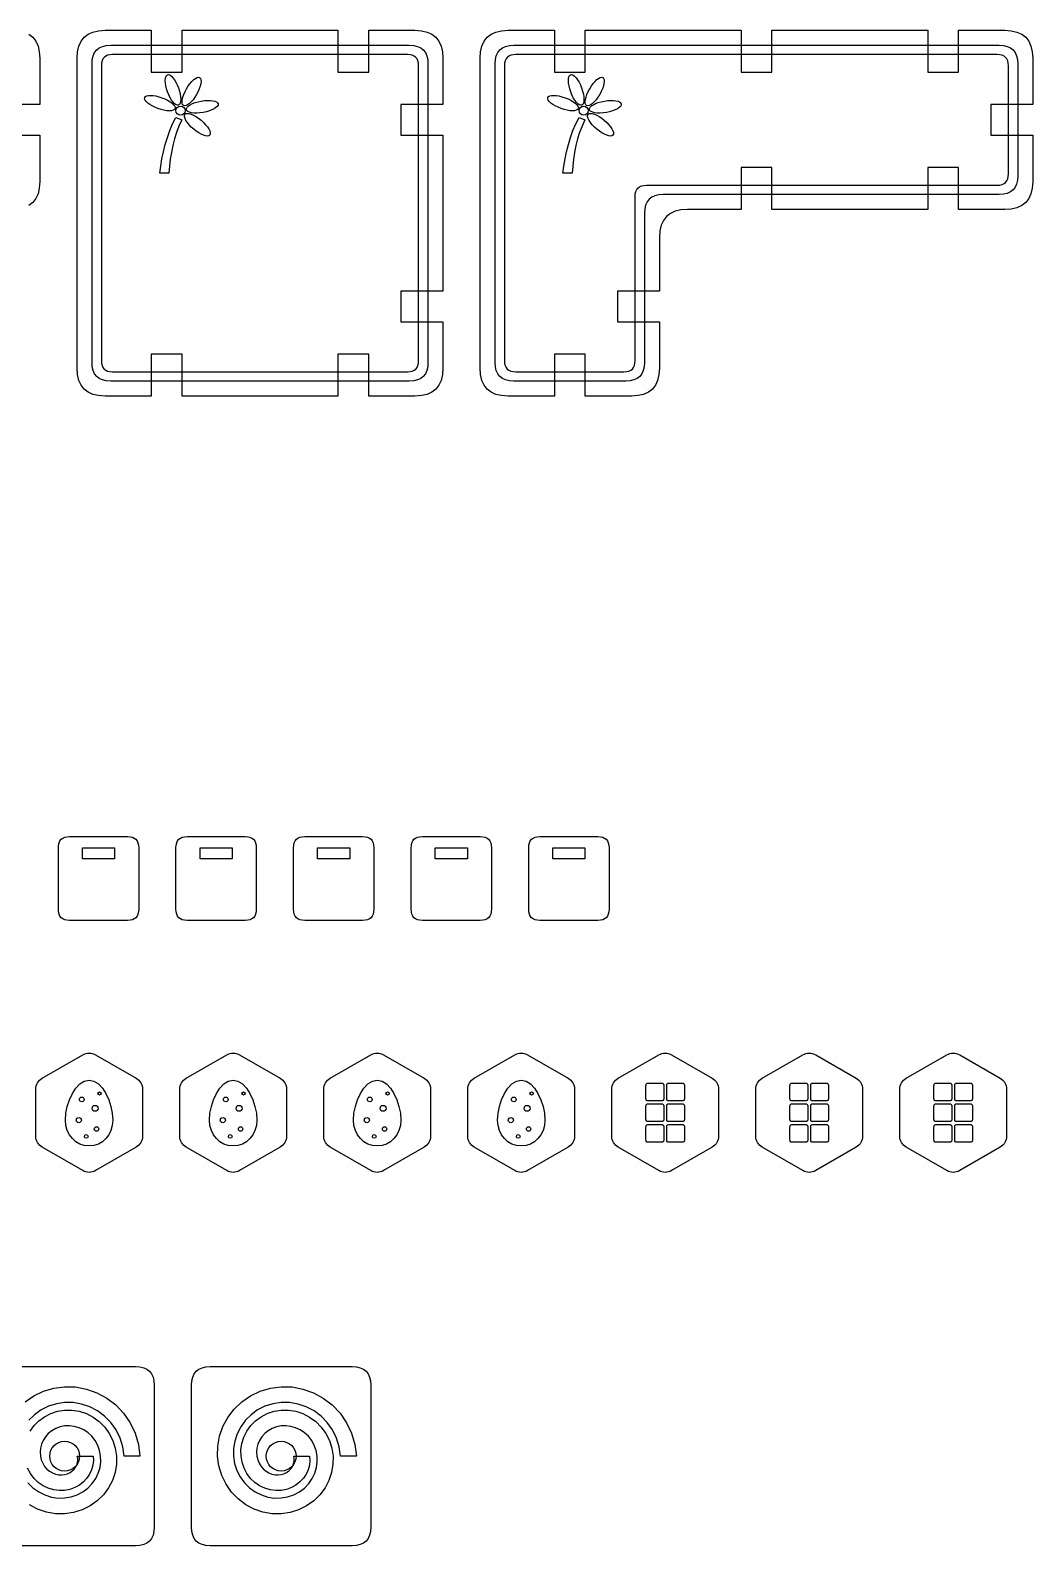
# Model space of a CAD drawing. Extents: x 4 to 296, y 4 to 580.
# Drawn here: x 188.6 to 296, y 417.4 to 579.8 of the extents above; entities that cross this region are included whole.
import ezdxf

# ---------------------------------------------------------------- set-up
doc = ezdxf.new("R2010")
doc.units = 0
doc.layers.add('CUT', color=1, linetype='CONTINUOUS')
doc.layers.add('RASTER', color=7, linetype='CONTINUOUS')

msp = doc.modelspace()

# ---------------------------------------------------------------- linework, layer by layer
at = {"layer": 'CUT'}
for points in [[(193.6, 576.8), (193.647, 577.503), (193.788, 578.113), (194.022, 578.628), (194.35, 579.05), (194.772, 579.378), (195.288, 579.613), (195.897, 579.753), (196.6, 579.8), (201.55, 579.8), (201.55, 575.3), (204.85, 575.3), (204.85, 579.8), (221.55, 579.8), (221.55, 575.3), (224.85, 575.3), (224.85, 579.8), (229.8, 579.8), (230.503, 579.753), (231.112, 579.613), (231.628, 579.378), (232.05, 579.05), (232.378, 578.628), (232.612, 578.113), (232.753, 577.503), (232.8, 576.8), (232.8, 571.85), (228.3, 571.85), (228.3, 568.55), (232.8, 568.55), (232.8, 551.85), (228.3, 551.85), (228.3, 548.55), (232.8, 548.55), (232.8, 543.6), (232.753, 542.897), (232.612, 542.287), (232.378, 541.772), (232.05, 541.35), (231.628, 541.022), (231.112, 540.787), (230.503, 540.647), (229.8, 540.6), (224.85, 540.6), (224.85, 545.1), (221.55, 545.1), (221.55, 540.6), (204.85, 540.6), (204.85, 545.1), (201.55, 545.1), (201.55, 540.6), (196.6, 540.6), (195.897, 540.647), (195.288, 540.787), (194.772, 541.022), (194.35, 541.35), (194.022, 541.772), (193.788, 542.287), (193.647, 542.897), (193.6, 543.6)], [(236.8, 576.8), (236.847, 577.503), (236.988, 578.113), (237.222, 578.628), (237.55, 579.05), (237.972, 579.378), (238.488, 579.613), (239.097, 579.753), (239.8, 579.8), (244.75, 579.8), (244.75, 575.3), (248.05, 575.3), (248.05, 579.8), (264.75, 579.8), (264.75, 575.3), (268.05, 575.3), (268.05, 579.8), (284.75, 579.8), (284.75, 575.3), (288.05, 575.3), (288.05, 579.8), (293, 579.8), (293.703, 579.753), (294.313, 579.613), (294.828, 579.378), (295.25, 579.05), (295.578, 578.628), (295.813, 578.113), (295.953, 577.503), (296, 576.8), (296, 571.85), (291.5, 571.85), (291.5, 568.55), (296, 568.55), (296, 563.6), (295.953, 562.897), (295.813, 562.287), (295.578, 561.772), (295.25, 561.35), (294.828, 561.022), (294.313, 560.787), (293.703, 560.647), (293, 560.6), (288.05, 560.6), (288.05, 565.1), (284.75, 565.1), (284.75, 560.6), (268.05, 560.6), (268.05, 565.1), (264.75, 565.1), (264.75, 560.6), (259, 560.6), (258.297, 560.553), (257.688, 560.412), (257.172, 560.178), (256.75, 559.85), (256.422, 559.428), (256.188, 558.912), (256.047, 558.303), (256, 557.6), (256, 551.85), (251.5, 551.85), (251.5, 548.55), (256, 548.55), (256, 543.6), (255.953, 542.897), (255.813, 542.287), (255.578, 541.772), (255.25, 541.35), (254.828, 541.022), (254.313, 540.787), (253.703, 540.647), (253, 540.6), (248.05, 540.6), (248.05, 545.1), (244.75, 545.1), (244.75, 540.6), (239.8, 540.6), (239.097, 540.647), (238.488, 540.787), (237.972, 541.022), (237.55, 541.35), (237.222, 541.772), (236.988, 542.287), (236.847, 542.897), (236.8, 543.6)], [(191.6, 492.2), (191.619, 492.481), (191.675, 492.725), (191.769, 492.931), (191.9, 493.1), (192.069, 493.231), (192.275, 493.325), (192.519, 493.381), (192.8, 493.4), (199, 493.4), (199.281, 493.381), (199.525, 493.325), (199.731, 493.231), (199.9, 493.1), (200.031, 492.931), (200.125, 492.725), (200.181, 492.481), (200.2, 492.2), (200.2, 485.6), (200.181, 485.319), (200.125, 485.075), (200.031, 484.869), (199.9, 484.7), (199.731, 484.569), (199.525, 484.475), (199.281, 484.419), (199, 484.4), (192.8, 484.4), (192.519, 484.419), (192.275, 484.475), (192.069, 484.569), (191.9, 484.7), (191.769, 484.869), (191.675, 485.075), (191.619, 485.319), (191.6, 485.6)], [(204.2, 492.2), (204.219, 492.481), (204.275, 492.725), (204.369, 492.931), (204.5, 493.1), (204.669, 493.231), (204.875, 493.325), (205.119, 493.381), (205.4, 493.4), (211.6, 493.4), (211.881, 493.381), (212.125, 493.325), (212.331, 493.231), (212.5, 493.1), (212.631, 492.931), (212.725, 492.725), (212.781, 492.481), (212.8, 492.2), (212.8, 485.6), (212.781, 485.319), (212.725, 485.075), (212.631, 484.869), (212.5, 484.7), (212.331, 484.569), (212.125, 484.475), (211.881, 484.419), (211.6, 484.4), (205.4, 484.4), (205.119, 484.419), (204.875, 484.475), (204.669, 484.569), (204.5, 484.7), (204.369, 484.869), (204.275, 485.075), (204.219, 485.319), (204.2, 485.6)], [(216.8, 492.2), (216.819, 492.481), (216.875, 492.725), (216.969, 492.931), (217.1, 493.1), (217.269, 493.231), (217.475, 493.325), (217.719, 493.381), (218, 493.4), (224.2, 493.4), (224.481, 493.381), (224.725, 493.325), (224.931, 493.231), (225.1, 493.1), (225.231, 492.931), (225.325, 492.725), (225.381, 492.481), (225.4, 492.2), (225.4, 485.6), (225.381, 485.319), (225.325, 485.075), (225.231, 484.869), (225.1, 484.7), (224.931, 484.569), (224.725, 484.475), (224.481, 484.419), (224.2, 484.4), (218, 484.4), (217.719, 484.419), (217.475, 484.475), (217.269, 484.569), (217.1, 484.7), (216.969, 484.869), (216.875, 485.075), (216.819, 485.319), (216.8, 485.6)], [(229.4, 492.2), (229.419, 492.481), (229.475, 492.725), (229.569, 492.931), (229.7, 493.1), (229.869, 493.231), (230.075, 493.325), (230.319, 493.381), (230.6, 493.4), (236.8, 493.4), (237.081, 493.381), (237.325, 493.325), (237.531, 493.231), (237.7, 493.1), (237.831, 492.931), (237.925, 492.725), (237.981, 492.481), (238, 492.2), (238, 485.6), (237.981, 485.319), (237.925, 485.075), (237.831, 484.869), (237.7, 484.7), (237.531, 484.569), (237.325, 484.475), (237.081, 484.419), (236.8, 484.4), (230.6, 484.4), (230.319, 484.419), (230.075, 484.475), (229.869, 484.569), (229.7, 484.7), (229.569, 484.869), (229.475, 485.075), (229.419, 485.319), (229.4, 485.6)], [(242, 492.2), (242.019, 492.481), (242.075, 492.725), (242.169, 492.931), (242.3, 493.1), (242.469, 493.231), (242.675, 493.325), (242.919, 493.381), (243.2, 493.4), (249.4, 493.4), (249.681, 493.381), (249.925, 493.325), (250.131, 493.231), (250.3, 493.1), (250.431, 492.931), (250.525, 492.725), (250.581, 492.481), (250.6, 492.2), (250.6, 485.6), (250.581, 485.319), (250.525, 485.075), (250.431, 484.869), (250.3, 484.7), (250.131, 484.569), (249.925, 484.475), (249.681, 484.419), (249.4, 484.4), (243.2, 484.4), (242.919, 484.419), (242.675, 484.475), (242.469, 484.569), (242.3, 484.7), (242.169, 484.869), (242.075, 485.075), (242.019, 485.319), (242, 485.6)], [(194.201, 470), (194.375, 470.088), (194.548, 470.15), (194.721, 470.187), (194.894, 470.2), (195.067, 470.187), (195.241, 470.15), (195.414, 470.088), (195.587, 470), (199.917, 467.5), (200.08, 467.394), (200.22, 467.275), (200.339, 467.144), (200.437, 467), (200.513, 466.844), (200.567, 466.675), (200.599, 466.494), (200.61, 466.3), (200.61, 461.3), (200.599, 461.106), (200.567, 460.925), (200.513, 460.756), (200.437, 460.6), (200.339, 460.456), (200.22, 460.325), (200.08, 460.206), (199.917, 460.1), (195.587, 457.6), (195.414, 457.512), (195.241, 457.45), (195.067, 457.412), (194.894, 457.4), (194.721, 457.412), (194.548, 457.45), (194.375, 457.512), (194.201, 457.6), (189.871, 460.1), (189.709, 460.206), (189.568, 460.325), (189.449, 460.456), (189.352, 460.6), (189.276, 460.756), (189.222, 460.925), (189.189, 461.106), (189.178, 461.3), (189.178, 466.3), (189.189, 466.494), (189.222, 466.675), (189.276, 466.844), (189.352, 467), (189.449, 467.144), (189.568, 467.275), (189.709, 467.394), (189.871, 467.5)], [(209.633, 470), (209.806, 470.088), (209.979, 470.15), (210.153, 470.187), (210.326, 470.2), (210.499, 470.187), (210.672, 470.15), (210.845, 470.088), (211.019, 470), (215.349, 467.5), (215.511, 467.394), (215.652, 467.275), (215.771, 467.144), (215.868, 467), (215.944, 466.844), (215.998, 466.675), (216.031, 466.494), (216.041, 466.3), (216.041, 461.3), (216.031, 461.106), (215.998, 460.925), (215.944, 460.756), (215.868, 460.6), (215.771, 460.456), (215.652, 460.325), (215.511, 460.206), (215.349, 460.1), (211.019, 457.6), (210.845, 457.512), (210.672, 457.45), (210.499, 457.412), (210.326, 457.4), (210.153, 457.412), (209.979, 457.45), (209.806, 457.512), (209.633, 457.6), (205.303, 460.1), (205.14, 460.206), (205, 460.325), (204.881, 460.456), (204.783, 460.6), (204.707, 460.756), (204.653, 460.925), (204.621, 461.106), (204.61, 461.3), (204.61, 466.3), (204.621, 466.494), (204.653, 466.675), (204.707, 466.844), (204.783, 467), (204.881, 467.144), (205, 467.275), (205.14, 467.394), (205.303, 467.5)], [(225.064, 470), (225.238, 470.088), (225.411, 470.15), (225.584, 470.187), (225.757, 470.2), (225.93, 470.187), (226.104, 470.15), (226.277, 470.088), (226.45, 470), (230.78, 467.5), (230.943, 467.394), (231.083, 467.275), (231.202, 467.144), (231.3, 467), (231.376, 466.844), (231.43, 466.675), (231.462, 466.494), (231.473, 466.3), (231.473, 461.3), (231.462, 461.106), (231.43, 460.925), (231.376, 460.756), (231.3, 460.6), (231.202, 460.456), (231.083, 460.325), (230.943, 460.206), (230.78, 460.1), (226.45, 457.6), (226.277, 457.512), (226.104, 457.45), (225.93, 457.412), (225.757, 457.4), (225.584, 457.412), (225.411, 457.45), (225.238, 457.512), (225.064, 457.6), (220.734, 460.1), (220.572, 460.206), (220.431, 460.325), (220.312, 460.456), (220.215, 460.6), (220.139, 460.756), (220.085, 460.925), (220.052, 461.106), (220.041, 461.3), (220.041, 466.3), (220.052, 466.494), (220.085, 466.675), (220.139, 466.844), (220.215, 467), (220.312, 467.144), (220.431, 467.275), (220.572, 467.394), (220.734, 467.5)], [(240.496, 470), (240.669, 470.088), (240.842, 470.15), (241.016, 470.187), (241.189, 470.2), (241.362, 470.187), (241.535, 470.15), (241.708, 470.088), (241.882, 470), (246.212, 467.5), (246.374, 467.394), (246.515, 467.275), (246.634, 467.144), (246.731, 467), (246.807, 466.844), (246.861, 466.675), (246.894, 466.494), (246.905, 466.3), (246.905, 461.3), (246.894, 461.106), (246.861, 460.925), (246.807, 460.756), (246.731, 460.6), (246.634, 460.456), (246.515, 460.325), (246.374, 460.206), (246.212, 460.1), (241.882, 457.6), (241.708, 457.512), (241.535, 457.45), (241.362, 457.412), (241.189, 457.4), (241.016, 457.412), (240.842, 457.45), (240.669, 457.512), (240.496, 457.6), (236.166, 460.1), (236.003, 460.206), (235.863, 460.325), (235.744, 460.456), (235.646, 460.6), (235.57, 460.756), (235.516, 460.925), (235.484, 461.106), (235.473, 461.3), (235.473, 466.3), (235.484, 466.494), (235.516, 466.675), (235.57, 466.844), (235.646, 467), (235.744, 467.144), (235.863, 467.275), (236.003, 467.394), (236.166, 467.5)], [(255.928, 470), (256.101, 470.088), (256.274, 470.15), (256.447, 470.187), (256.62, 470.2), (256.794, 470.187), (256.967, 470.15), (257.14, 470.088), (257.313, 470), (261.643, 467.5), (261.806, 467.394), (261.946, 467.275), (262.065, 467.144), (262.163, 467), (262.239, 466.844), (262.293, 466.675), (262.325, 466.494), (262.336, 466.3), (262.336, 461.3), (262.325, 461.106), (262.293, 460.925), (262.239, 460.756), (262.163, 460.6), (262.065, 460.456), (261.946, 460.325), (261.806, 460.206), (261.643, 460.1), (257.313, 457.6), (257.14, 457.512), (256.967, 457.45), (256.794, 457.412), (256.62, 457.4), (256.447, 457.412), (256.274, 457.45), (256.101, 457.512), (255.928, 457.6), (251.597, 460.1), (251.435, 460.206), (251.294, 460.325), (251.175, 460.456), (251.078, 460.6), (251.002, 460.756), (250.948, 460.925), (250.915, 461.106), (250.905, 461.3), (250.905, 466.3), (250.915, 466.494), (250.948, 466.675), (251.002, 466.844), (251.078, 467), (251.175, 467.144), (251.294, 467.275), (251.435, 467.394), (251.597, 467.5)], [(271.359, 470), (271.532, 470.088), (271.705, 470.15), (271.879, 470.187), (272.052, 470.2), (272.225, 470.187), (272.398, 470.15), (272.571, 470.088), (272.745, 470), (277.075, 467.5), (277.237, 467.394), (277.378, 467.275), (277.497, 467.144), (277.594, 467), (277.67, 466.844), (277.724, 466.675), (277.757, 466.494), (277.768, 466.3), (277.768, 461.3), (277.757, 461.106), (277.724, 460.925), (277.67, 460.756), (277.594, 460.6), (277.497, 460.456), (277.378, 460.325), (277.237, 460.206), (277.075, 460.1), (272.745, 457.6), (272.571, 457.512), (272.398, 457.45), (272.225, 457.412), (272.052, 457.4), (271.879, 457.412), (271.705, 457.45), (271.532, 457.512), (271.359, 457.6), (267.029, 460.1), (266.867, 460.206), (266.726, 460.325), (266.607, 460.456), (266.509, 460.6), (266.434, 460.756), (266.379, 460.925), (266.347, 461.106), (266.336, 461.3), (266.336, 466.3), (266.347, 466.494), (266.379, 466.675), (266.434, 466.844), (266.509, 467), (266.607, 467.144), (266.726, 467.275), (266.867, 467.394), (267.029, 467.5)], [(286.791, 470), (286.964, 470.088), (287.137, 470.15), (287.31, 470.187), (287.483, 470.2), (287.657, 470.187), (287.83, 470.15), (288.003, 470.088), (288.176, 470), (292.506, 467.5), (292.669, 467.394), (292.809, 467.275), (292.929, 467.144), (293.026, 467), (293.102, 466.844), (293.156, 466.675), (293.188, 466.494), (293.199, 466.3), (293.199, 461.3), (293.188, 461.106), (293.156, 460.925), (293.102, 460.756), (293.026, 460.6), (292.929, 460.456), (292.809, 460.325), (292.669, 460.206), (292.506, 460.1), (288.176, 457.6), (288.003, 457.512), (287.83, 457.45), (287.657, 457.412), (287.483, 457.4), (287.31, 457.412), (287.137, 457.45), (286.964, 457.512), (286.791, 457.6), (282.46, 460.1), (282.298, 460.206), (282.157, 460.325), (282.038, 460.456), (281.941, 460.6), (281.865, 460.756), (281.811, 460.925), (281.778, 461.106), (281.768, 461.3), (281.768, 466.3), (281.778, 466.494), (281.811, 466.675), (281.865, 466.844), (281.941, 467), (282.038, 467.144), (282.157, 467.275), (282.298, 467.394), (282.46, 467.5)], [(205.869, 434.6), (205.901, 435.069), (205.994, 435.475), (206.151, 435.819), (206.369, 436.1), (206.651, 436.319), (206.994, 436.475), (207.401, 436.569), (207.869, 436.6), (223.069, 436.6), (223.538, 436.569), (223.944, 436.475), (224.288, 436.319), (224.569, 436.1), (224.788, 435.819), (224.944, 435.475), (225.038, 435.069), (225.069, 434.6), (225.069, 419.4), (225.038, 418.931), (224.944, 418.525), (224.788, 418.181), (224.569, 417.9), (224.288, 417.681), (223.944, 417.525), (223.538, 417.431), (223.069, 417.4), (207.869, 417.4), (207.401, 417.431), (206.994, 417.525), (206.651, 417.681), (206.369, 417.9), (206.151, 418.181), (205.994, 418.525), (205.901, 418.931), (205.869, 419.4)]]:
    msp.add_lwpolyline(points, close=True, dxfattribs=at)
for points in [[(188.428, 579.378), (188.85, 579.05), (189.178, 578.628), (189.413, 578.113), (189.553, 577.503), (189.6, 576.8), (189.6, 571.85), (185.1, 571.85)], [(185.1, 568.55), (189.6, 568.55), (189.6, 563.6), (189.553, 562.897), (189.413, 562.287), (189.178, 561.772), (188.85, 561.35), (188.428, 561.022)], [(184.669, 436.6), (199.869, 436.6), (200.338, 436.569), (200.744, 436.475), (201.088, 436.319), (201.369, 436.1), (201.588, 435.819), (201.744, 435.475), (201.838, 435.069), (201.869, 434.6), (201.869, 419.4), (201.838, 418.931), (201.744, 418.525), (201.588, 418.181), (201.369, 417.9), (201.088, 417.681), (200.744, 417.525), (200.338, 417.431), (199.869, 417.4), (184.669, 417.4)]]:
    msp.add_lwpolyline(points, dxfattribs=at)
at = {"layer": 'RASTER'}
for points in [[(195.2, 576.2), (195.231, 576.669), (195.325, 577.075), (195.481, 577.419), (195.7, 577.7), (195.981, 577.919), (196.325, 578.075), (196.731, 578.169), (197.2, 578.2), (229.2, 578.2), (229.669, 578.169), (230.075, 578.075), (230.419, 577.919), (230.7, 577.7), (230.919, 577.419), (231.075, 577.075), (231.169, 576.669), (231.2, 576.2), (231.2, 544.2), (231.169, 543.731), (231.075, 543.325), (230.919, 542.981), (230.7, 542.7), (230.419, 542.481), (230.075, 542.325), (229.669, 542.231), (229.2, 542.2), (197.2, 542.2), (196.731, 542.231), (196.325, 542.325), (195.981, 542.481), (195.7, 542.7), (195.481, 542.981), (195.325, 543.325), (195.231, 543.731), (195.2, 544.2)], [(238.4, 576.2), (238.431, 576.669), (238.525, 577.075), (238.681, 577.419), (238.9, 577.7), (239.181, 577.919), (239.525, 578.075), (239.931, 578.169), (240.4, 578.2), (292.4, 578.2), (292.869, 578.169), (293.275, 578.075), (293.619, 577.919), (293.9, 577.7), (294.119, 577.419), (294.275, 577.075), (294.369, 576.669), (294.4, 576.2), (294.4, 564.2), (294.369, 563.731), (294.275, 563.325), (294.119, 562.981), (293.9, 562.7), (293.619, 562.481), (293.275, 562.325), (292.869, 562.231), (292.4, 562.2), (256.4, 562.2), (255.931, 562.169), (255.525, 562.075), (255.181, 561.919), (254.9, 561.7), (254.681, 561.419), (254.525, 561.075), (254.431, 560.669), (254.4, 560.2), (254.4, 544.2), (254.369, 543.731), (254.275, 543.325), (254.119, 542.981), (253.9, 542.7), (253.619, 542.481), (253.275, 542.325), (252.869, 542.231), (252.4, 542.2), (240.4, 542.2), (239.931, 542.231), (239.525, 542.325), (239.181, 542.481), (238.9, 542.7), (238.681, 542.981), (238.525, 543.325), (238.431, 543.731), (238.4, 544.2)], [(196.2, 576), (196.2, 544.4), (196.219, 544.119), (196.275, 543.875), (196.369, 543.669), (196.5, 543.5), (196.669, 543.369), (196.875, 543.275), (197.119, 543.219), (197.4, 543.2), (229, 543.2), (229.281, 543.219), (229.525, 543.275), (229.731, 543.369), (229.9, 543.5), (230.031, 543.669), (230.125, 543.875), (230.181, 544.119), (230.2, 544.4), (230.2, 576), (230.181, 576.281), (230.125, 576.525), (230.031, 576.731), (229.9, 576.9), (229.731, 577.031), (229.525, 577.125), (229.281, 577.181), (229, 577.2), (197.4, 577.2), (197.119, 577.181), (196.875, 577.125), (196.669, 577.031), (196.5, 576.9), (196.369, 576.731), (196.275, 576.525), (196.219, 576.281), (196.2, 576)], [(239.4, 576), (239.4, 544.4), (239.419, 544.119), (239.475, 543.875), (239.569, 543.669), (239.7, 543.5), (239.869, 543.369), (240.075, 543.275), (240.319, 543.219), (240.6, 543.2), (252.2, 543.2), (252.481, 543.219), (252.725, 543.275), (252.931, 543.369), (253.1, 543.5), (253.231, 543.669), (253.325, 543.875), (253.381, 544.119), (253.4, 544.4), (253.4, 562), (253.419, 562.281), (253.475, 562.525), (253.569, 562.731), (253.7, 562.9), (253.869, 563.031), (254.075, 563.125), (254.319, 563.181), (254.6, 563.2), (292.2, 563.2), (292.481, 563.219), (292.725, 563.275), (292.931, 563.369), (293.1, 563.5), (293.231, 563.669), (293.325, 563.875), (293.381, 564.119), (293.4, 564.4), (293.4, 576), (293.381, 576.281), (293.325, 576.525), (293.231, 576.731), (293.1, 576.9), (292.931, 577.031), (292.725, 577.125), (292.481, 577.181), (292.2, 577.2), (240.6, 577.2), (240.319, 577.181), (240.075, 577.125), (239.869, 577.031), (239.7, 576.9), (239.569, 576.731), (239.475, 576.525), (239.419, 576.281), (239.4, 576)], [(203.288, 575.037), (203.418, 575.047), (203.562, 574.992), (203.716, 574.877), (203.874, 574.709), (204.033, 574.494), (204.188, 574.236), (204.333, 573.942), (204.465, 573.618), (204.573, 573.285), (204.65, 572.966), (204.697, 572.67), (204.714, 572.402), (204.7, 572.172), (204.656, 571.985), (204.581, 571.85), (204.476, 571.775), (204.346, 571.765), (204.203, 571.82), (204.049, 571.935), (203.89, 572.102), (203.731, 572.318), (203.576, 572.576), (203.431, 572.869), (203.3, 573.194), (203.192, 573.527), (203.114, 573.846), (203.067, 574.142), (203.05, 574.409), (203.064, 574.64), (203.108, 574.826), (203.183, 574.961), (203.288, 575.037)], [(246.488, 575.037), (246.618, 575.047), (246.762, 574.992), (246.916, 574.877), (247.074, 574.709), (247.233, 574.494), (247.388, 574.236), (247.533, 573.942), (247.665, 573.618), (247.773, 573.285), (247.85, 572.966), (247.897, 572.67), (247.914, 572.402), (247.9, 572.172), (247.856, 571.985), (247.781, 571.85), (247.676, 571.775), (247.546, 571.765), (247.403, 571.82), (247.249, 571.935), (247.09, 572.102), (246.931, 572.318), (246.776, 572.576), (246.631, 572.869), (246.5, 573.194), (246.392, 573.527), (246.314, 573.846), (246.267, 574.142), (246.25, 574.409), (246.264, 574.64), (246.308, 574.826), (246.383, 574.961), (246.488, 575.037)], [(206.734, 574.736), (206.825, 574.643), (206.875, 574.497), (206.886, 574.306), (206.859, 574.076), (206.797, 573.816), (206.699, 573.532), (206.567, 573.232), (206.403, 572.922), (206.217, 572.626), (206.023, 572.362), (205.826, 572.135), (205.632, 571.95), (205.446, 571.812), (205.275, 571.726), (205.124, 571.697), (204.998, 571.729), (204.907, 571.822), (204.857, 571.968), (204.846, 572.159), (204.873, 572.388), (204.935, 572.649), (205.033, 572.933), (205.165, 573.233), (205.329, 573.542), (205.515, 573.839), (205.709, 574.103), (205.906, 574.33), (206.1, 574.515), (206.286, 574.652), (206.457, 574.738), (206.608, 574.768), (206.734, 574.736)], [(249.934, 574.736), (250.025, 574.643), (250.075, 574.497), (250.086, 574.306), (250.059, 574.076), (249.997, 573.816), (249.899, 573.532), (249.767, 573.232), (249.603, 572.922), (249.417, 572.626), (249.223, 572.362), (249.026, 572.135), (248.832, 571.95), (248.646, 571.812), (248.475, 571.726), (248.324, 571.697), (248.198, 571.729), (248.107, 571.822), (248.057, 571.968), (248.046, 572.159), (248.073, 572.388), (248.135, 572.649), (248.233, 572.933), (248.365, 573.233), (248.529, 573.542), (248.715, 573.839), (248.909, 574.103), (249.106, 574.33), (249.3, 574.515), (249.486, 574.652), (249.657, 574.738), (249.808, 574.768), (249.934, 574.736)], [(200.843, 572.592), (200.919, 572.697), (201.054, 572.772), (201.24, 572.816), (201.471, 572.83), (201.738, 572.813), (202.034, 572.766), (202.353, 572.688), (202.686, 572.58), (203.011, 572.449), (203.304, 572.304), (203.562, 572.149), (203.778, 571.99), (203.945, 571.831), (204.06, 571.677), (204.115, 571.534), (204.105, 571.404), (204.03, 571.299), (203.895, 571.224), (203.708, 571.18), (203.478, 571.166), (203.21, 571.183), (202.914, 571.23), (202.595, 571.307), (202.262, 571.415), (201.938, 571.547), (201.644, 571.692), (201.386, 571.847), (201.171, 572.006), (201.003, 572.164), (200.888, 572.318), (200.833, 572.462), (200.843, 572.592)], [(208.718, 571.903), (208.705, 571.773), (208.625, 571.641), (208.486, 571.51), (208.293, 571.383), (208.053, 571.263), (207.773, 571.156), (207.458, 571.064), (207.116, 570.991), (206.769, 570.942), (206.442, 570.921), (206.142, 570.926), (205.875, 570.956), (205.651, 571.01), (205.475, 571.086), (205.355, 571.183), (205.299, 571.3), (205.312, 571.429), (205.391, 571.561), (205.53, 571.693), (205.723, 571.82), (205.963, 571.939), (206.244, 572.046), (206.558, 572.139), (206.901, 572.212), (207.247, 572.26), (207.574, 572.281), (207.875, 572.276), (208.141, 572.246), (208.366, 572.192), (208.542, 572.117), (208.661, 572.019), (208.718, 571.903)], [(244.043, 572.592), (244.119, 572.697), (244.254, 572.772), (244.44, 572.816), (244.671, 572.83), (244.938, 572.813), (245.234, 572.766), (245.553, 572.688), (245.886, 572.58), (246.211, 572.449), (246.504, 572.304), (246.762, 572.149), (246.978, 571.99), (247.145, 571.831), (247.26, 571.677), (247.315, 571.534), (247.305, 571.404), (247.23, 571.299), (247.095, 571.224), (246.908, 571.18), (246.678, 571.166), (246.41, 571.183), (246.114, 571.23), (245.795, 571.307), (245.462, 571.415), (245.138, 571.547), (244.844, 571.692), (244.586, 571.847), (244.371, 572.006), (244.203, 572.164), (244.088, 572.318), (244.033, 572.462), (244.043, 572.592)], [(251.918, 571.903), (251.905, 571.773), (251.825, 571.641), (251.686, 571.51), (251.493, 571.383), (251.253, 571.263), (250.973, 571.156), (250.658, 571.064), (250.316, 570.991), (249.969, 570.942), (249.642, 570.921), (249.342, 570.926), (249.075, 570.956), (248.851, 571.01), (248.675, 571.086), (248.555, 571.183), (248.499, 571.3), (248.512, 571.429), (248.591, 571.561), (248.73, 571.693), (248.923, 571.82), (249.163, 571.939), (249.444, 572.046), (249.758, 572.139), (250.101, 572.212), (250.447, 572.26), (250.774, 572.281), (251.075, 572.276), (251.341, 572.246), (251.566, 572.192), (251.742, 572.117), (251.861, 572.019), (251.918, 571.903)], [(202.456, 564.496), (202.561, 565.25), (202.692, 566.019), (202.853, 566.793), (203.045, 567.565), (203.272, 568.325), (203.537, 569.065), (203.843, 569.775), (204.192, 570.448), (204.812, 570.2), (204.509, 569.538), (204.25, 568.855), (204.032, 568.155), (203.851, 567.441), (203.705, 566.715), (203.591, 565.98), (203.507, 565.24), (203.448, 564.496)], [(207.823, 568.562), (207.715, 568.489), (207.563, 568.465), (207.373, 568.487), (207.151, 568.553), (206.906, 568.66), (206.643, 568.806), (206.37, 568.987), (206.094, 569.203), (205.834, 569.437), (205.608, 569.674), (205.419, 569.908), (205.271, 570.131), (205.167, 570.337), (205.112, 570.521), (205.11, 570.675), (205.163, 570.793), (205.27, 570.867), (205.423, 570.891), (205.613, 570.868), (205.834, 570.802), (206.08, 570.695), (206.342, 570.55), (206.615, 570.368), (206.891, 570.153), (207.151, 569.918), (207.378, 569.681), (207.567, 569.448), (207.715, 569.224), (207.818, 569.018), (207.873, 568.834), (207.876, 568.68), (207.823, 568.562)], [(245.656, 564.496), (245.761, 565.25), (245.892, 566.019), (246.053, 566.793), (246.245, 567.565), (246.472, 568.325), (246.737, 569.065), (247.043, 569.775), (247.392, 570.448), (248.012, 570.2), (247.709, 569.538), (247.45, 568.855), (247.232, 568.155), (247.051, 567.441), (246.905, 566.715), (246.791, 565.98), (246.707, 565.24), (246.648, 564.496)], [(251.023, 568.562), (250.915, 568.489), (250.763, 568.465), (250.573, 568.487), (250.351, 568.553), (250.106, 568.66), (249.843, 568.806), (249.57, 568.987), (249.294, 569.203), (249.034, 569.437), (248.808, 569.674), (248.619, 569.908), (248.471, 570.131), (248.367, 570.337), (248.312, 570.521), (248.31, 570.675), (248.363, 570.793), (248.47, 570.867), (248.623, 570.891), (248.813, 570.868), (249.034, 570.802), (249.28, 570.695), (249.542, 570.55), (249.815, 570.368), (250.091, 570.153), (250.351, 569.918), (250.578, 569.681), (250.767, 569.448), (250.915, 569.224), (251.018, 569.018), (251.073, 568.834), (251.076, 568.68), (251.023, 568.562)], [(194.18, 492.2), (197.62, 492.2), (197.62, 491), (194.18, 491)], [(206.78, 492.2), (210.22, 492.2), (210.22, 491), (206.78, 491)], [(219.38, 492.2), (222.82, 492.2), (222.82, 491), (219.38, 491)], [(231.98, 492.2), (235.42, 492.2), (235.42, 491), (231.98, 491)], [(244.58, 492.2), (248.02, 492.2), (248.02, 491), (244.58, 491)], [(194.894, 467.285), (195.412, 467.179), (195.892, 466.884), (196.323, 466.433), (196.696, 465.859), (197.003, 465.197), (197.233, 464.478), (197.378, 463.738), (197.429, 463.008), (197.378, 462.434), (197.233, 461.907), (197.003, 461.435), (196.696, 461.028), (196.323, 460.695), (195.892, 460.446), (195.412, 460.29), (194.894, 460.236), (194.376, 460.29), (193.897, 460.446), (193.466, 460.695), (193.092, 461.028), (192.786, 461.435), (192.555, 461.907), (192.41, 462.434), (192.36, 463.008), (192.41, 463.738), (192.555, 464.478), (192.786, 465.197), (193.092, 465.859), (193.466, 466.433), (193.897, 466.884), (194.376, 467.179), (194.894, 467.285)], [(210.326, 467.285), (210.844, 467.179), (211.323, 466.884), (211.754, 466.433), (212.128, 465.859), (212.434, 465.197), (212.665, 464.478), (212.81, 463.738), (212.86, 463.008), (212.81, 462.434), (212.665, 461.907), (212.434, 461.435), (212.128, 461.028), (211.754, 460.695), (211.323, 460.446), (210.844, 460.29), (210.326, 460.236), (209.808, 460.29), (209.328, 460.446), (208.897, 460.695), (208.524, 461.028), (208.217, 461.435), (207.987, 461.907), (207.842, 462.434), (207.791, 463.008), (207.842, 463.738), (207.987, 464.478), (208.217, 465.197), (208.524, 465.859), (208.897, 466.433), (209.328, 466.884), (209.808, 467.179), (210.326, 467.285)], [(225.757, 467.285), (226.275, 467.179), (226.755, 466.884), (227.186, 466.433), (227.559, 465.859), (227.866, 465.197), (228.096, 464.478), (228.241, 463.738), (228.292, 463.008), (228.241, 462.434), (228.096, 461.907), (227.866, 461.435), (227.559, 461.028), (227.186, 460.695), (226.755, 460.446), (226.275, 460.29), (225.757, 460.236), (225.239, 460.29), (224.76, 460.446), (224.329, 460.695), (223.955, 461.028), (223.649, 461.435), (223.418, 461.907), (223.273, 462.434), (223.223, 463.008), (223.273, 463.738), (223.418, 464.478), (223.649, 465.197), (223.955, 465.859), (224.329, 466.433), (224.76, 466.884), (225.239, 467.179), (225.757, 467.285)], [(241.189, 467.285), (241.707, 467.179), (242.186, 466.884), (242.617, 466.433), (242.991, 465.859), (243.297, 465.197), (243.528, 464.478), (243.673, 463.738), (243.723, 463.008), (243.673, 462.434), (243.528, 461.907), (243.297, 461.435), (242.991, 461.028), (242.617, 460.695), (242.186, 460.446), (241.707, 460.29), (241.189, 460.236), (240.671, 460.29), (240.191, 460.446), (239.76, 460.695), (239.387, 461.028), (239.08, 461.435), (238.85, 461.907), (238.705, 462.434), (238.654, 463.008), (238.705, 463.738), (238.85, 464.478), (239.08, 465.197), (239.387, 465.859), (239.76, 466.433), (240.191, 466.884), (240.671, 467.179), (241.189, 467.285)], [(254.561, 466.73), (254.565, 466.786), (254.576, 466.834), (254.595, 466.875), (254.621, 466.909), (254.654, 466.935), (254.695, 466.953), (254.743, 466.964), (254.799, 466.968), (256.224, 466.968), (256.28, 466.964), (256.328, 466.953), (256.369, 466.935), (256.403, 466.909), (256.429, 466.875), (256.447, 466.834), (256.458, 466.786), (256.462, 466.73), (256.462, 465.305), (256.458, 465.249), (256.447, 465.201), (256.429, 465.16), (256.403, 465.127), (256.369, 465.101), (256.328, 465.082), (256.28, 465.071), (256.224, 465.067), (254.799, 465.067), (254.743, 465.071), (254.695, 465.082), (254.654, 465.101), (254.621, 465.127), (254.595, 465.16), (254.576, 465.201), (254.565, 465.249), (254.561, 465.305)], [(256.779, 466.73), (256.782, 466.786), (256.794, 466.834), (256.812, 466.875), (256.838, 466.909), (256.872, 466.935), (256.912, 466.953), (256.961, 466.964), (257.016, 466.968), (258.442, 466.968), (258.498, 466.964), (258.546, 466.953), (258.587, 466.935), (258.62, 466.909), (258.646, 466.875), (258.665, 466.834), (258.676, 466.786), (258.68, 466.73), (258.68, 465.305), (258.676, 465.249), (258.665, 465.201), (258.646, 465.16), (258.62, 465.127), (258.587, 465.101), (258.546, 465.082), (258.498, 465.071), (258.442, 465.067), (257.016, 465.067), (256.961, 465.071), (256.912, 465.082), (256.872, 465.101), (256.838, 465.127), (256.812, 465.16), (256.794, 465.201), (256.782, 465.249), (256.779, 465.305)], [(269.993, 466.73), (269.996, 466.786), (270.008, 466.834), (270.026, 466.875), (270.052, 466.909), (270.085, 466.935), (270.126, 466.953), (270.175, 466.964), (270.23, 466.968), (271.656, 466.968), (271.712, 466.964), (271.76, 466.953), (271.801, 466.935), (271.834, 466.909), (271.86, 466.875), (271.879, 466.834), (271.89, 466.786), (271.893, 466.73), (271.893, 465.305), (271.89, 465.249), (271.879, 465.201), (271.86, 465.16), (271.834, 465.127), (271.801, 465.101), (271.76, 465.082), (271.712, 465.071), (271.656, 465.067), (270.23, 465.067), (270.175, 465.071), (270.126, 465.082), (270.085, 465.101), (270.052, 465.127), (270.026, 465.16), (270.008, 465.201), (269.996, 465.249), (269.993, 465.305)], [(272.21, 466.73), (272.214, 466.786), (272.225, 466.834), (272.244, 466.875), (272.27, 466.909), (272.303, 466.935), (272.344, 466.953), (272.392, 466.964), (272.448, 466.968), (273.873, 466.968), (273.929, 466.964), (273.977, 466.953), (274.018, 466.935), (274.052, 466.909), (274.078, 466.875), (274.096, 466.834), (274.107, 466.786), (274.111, 466.73), (274.111, 465.305), (274.107, 465.249), (274.096, 465.201), (274.078, 465.16), (274.052, 465.127), (274.018, 465.101), (273.977, 465.082), (273.929, 465.071), (273.873, 465.067), (272.448, 465.067), (272.392, 465.071), (272.344, 465.082), (272.303, 465.101), (272.27, 465.127), (272.244, 465.16), (272.225, 465.201), (272.214, 465.249), (272.21, 465.305)], [(285.424, 466.73), (285.428, 466.786), (285.439, 466.834), (285.458, 466.875), (285.484, 466.909), (285.517, 466.935), (285.558, 466.953), (285.606, 466.964), (285.662, 466.968), (287.087, 466.968), (287.143, 466.964), (287.191, 466.953), (287.232, 466.935), (287.266, 466.909), (287.292, 466.875), (287.31, 466.834), (287.321, 466.786), (287.325, 466.73), (287.325, 465.305), (287.321, 465.249), (287.31, 465.201), (287.292, 465.16), (287.266, 465.127), (287.232, 465.101), (287.191, 465.082), (287.143, 465.071), (287.087, 465.067), (285.662, 465.067), (285.606, 465.071), (285.558, 465.082), (285.517, 465.101), (285.484, 465.127), (285.458, 465.16), (285.439, 465.201), (285.428, 465.249), (285.424, 465.305)], [(287.642, 466.73), (287.646, 466.786), (287.657, 466.834), (287.675, 466.875), (287.701, 466.909), (287.735, 466.935), (287.775, 466.953), (287.824, 466.964), (287.879, 466.968), (289.305, 466.968), (289.361, 466.964), (289.409, 466.953), (289.45, 466.935), (289.483, 466.909), (289.509, 466.875), (289.528, 466.834), (289.539, 466.786), (289.543, 466.73), (289.543, 465.305), (289.539, 465.249), (289.528, 465.201), (289.509, 465.16), (289.483, 465.127), (289.45, 465.101), (289.409, 465.082), (289.361, 465.071), (289.305, 465.067), (287.879, 465.067), (287.824, 465.071), (287.775, 465.082), (287.735, 465.101), (287.701, 465.127), (287.675, 465.16), (287.657, 465.201), (287.646, 465.249), (287.642, 465.305)], [(254.561, 464.513), (254.565, 464.568), (254.576, 464.617), (254.595, 464.658), (254.621, 464.691), (254.654, 464.717), (254.695, 464.736), (254.743, 464.747), (254.799, 464.75), (256.224, 464.75), (256.28, 464.747), (256.328, 464.736), (256.369, 464.717), (256.403, 464.691), (256.429, 464.658), (256.447, 464.617), (256.458, 464.568), (256.462, 464.513), (256.462, 463.087), (256.458, 463.032), (256.447, 462.983), (256.429, 462.942), (256.403, 462.909), (256.369, 462.883), (256.328, 462.864), (256.28, 462.853), (256.224, 462.85), (254.799, 462.85), (254.743, 462.853), (254.695, 462.864), (254.654, 462.883), (254.621, 462.909), (254.595, 462.942), (254.576, 462.983), (254.565, 463.032), (254.561, 463.087)], [(256.779, 464.513), (256.782, 464.568), (256.794, 464.617), (256.812, 464.658), (256.838, 464.691), (256.872, 464.717), (256.912, 464.736), (256.961, 464.747), (257.016, 464.75), (258.442, 464.75), (258.498, 464.747), (258.546, 464.736), (258.587, 464.717), (258.62, 464.691), (258.646, 464.658), (258.665, 464.617), (258.676, 464.568), (258.68, 464.513), (258.68, 463.087), (258.676, 463.032), (258.665, 462.983), (258.646, 462.942), (258.62, 462.909), (258.587, 462.883), (258.546, 462.864), (258.498, 462.853), (258.442, 462.85), (257.016, 462.85), (256.961, 462.853), (256.912, 462.864), (256.872, 462.883), (256.838, 462.909), (256.812, 462.942), (256.794, 462.983), (256.782, 463.032), (256.779, 463.087)], [(269.993, 464.513), (269.996, 464.568), (270.008, 464.617), (270.026, 464.658), (270.052, 464.691), (270.085, 464.717), (270.126, 464.736), (270.175, 464.747), (270.23, 464.75), (271.656, 464.75), (271.712, 464.747), (271.76, 464.736), (271.801, 464.717), (271.834, 464.691), (271.86, 464.658), (271.879, 464.617), (271.89, 464.568), (271.893, 464.513), (271.893, 463.087), (271.89, 463.032), (271.879, 462.983), (271.86, 462.942), (271.834, 462.909), (271.801, 462.883), (271.76, 462.864), (271.712, 462.853), (271.656, 462.85), (270.23, 462.85), (270.175, 462.853), (270.126, 462.864), (270.085, 462.883), (270.052, 462.909), (270.026, 462.942), (270.008, 462.983), (269.996, 463.032), (269.993, 463.087)], [(272.21, 464.513), (272.214, 464.568), (272.225, 464.617), (272.244, 464.658), (272.27, 464.691), (272.303, 464.717), (272.344, 464.736), (272.392, 464.747), (272.448, 464.75), (273.873, 464.75), (273.929, 464.747), (273.977, 464.736), (274.018, 464.717), (274.052, 464.691), (274.078, 464.658), (274.096, 464.617), (274.107, 464.568), (274.111, 464.513), (274.111, 463.087), (274.107, 463.032), (274.096, 462.983), (274.078, 462.942), (274.052, 462.909), (274.018, 462.883), (273.977, 462.864), (273.929, 462.853), (273.873, 462.85), (272.448, 462.85), (272.392, 462.853), (272.344, 462.864), (272.303, 462.883), (272.27, 462.909), (272.244, 462.942), (272.225, 462.983), (272.214, 463.032), (272.21, 463.087)], [(285.424, 464.513), (285.428, 464.568), (285.439, 464.617), (285.458, 464.658), (285.484, 464.691), (285.517, 464.717), (285.558, 464.736), (285.606, 464.747), (285.662, 464.75), (287.087, 464.75), (287.143, 464.747), (287.191, 464.736), (287.232, 464.717), (287.266, 464.691), (287.292, 464.658), (287.31, 464.617), (287.321, 464.568), (287.325, 464.513), (287.325, 463.087), (287.321, 463.032), (287.31, 462.983), (287.292, 462.942), (287.266, 462.909), (287.232, 462.883), (287.191, 462.864), (287.143, 462.853), (287.087, 462.85), (285.662, 462.85), (285.606, 462.853), (285.558, 462.864), (285.517, 462.883), (285.484, 462.909), (285.458, 462.942), (285.439, 462.983), (285.428, 463.032), (285.424, 463.087)], [(287.642, 464.513), (287.646, 464.568), (287.657, 464.617), (287.675, 464.658), (287.701, 464.691), (287.735, 464.717), (287.775, 464.736), (287.824, 464.747), (287.879, 464.75), (289.305, 464.75), (289.361, 464.747), (289.409, 464.736), (289.45, 464.717), (289.483, 464.691), (289.509, 464.658), (289.528, 464.617), (289.539, 464.568), (289.543, 464.513), (289.543, 463.087), (289.539, 463.032), (289.528, 462.983), (289.509, 462.942), (289.483, 462.909), (289.45, 462.883), (289.409, 462.864), (289.361, 462.853), (289.305, 462.85), (287.879, 462.85), (287.824, 462.853), (287.775, 462.864), (287.735, 462.883), (287.701, 462.909), (287.675, 462.942), (287.657, 462.983), (287.646, 463.032), (287.642, 463.087)], [(254.561, 462.295), (254.565, 462.351), (254.576, 462.399), (254.595, 462.44), (254.621, 462.473), (254.654, 462.499), (254.695, 462.518), (254.743, 462.529), (254.799, 462.533), (256.224, 462.533), (256.28, 462.529), (256.328, 462.518), (256.369, 462.499), (256.403, 462.473), (256.429, 462.44), (256.447, 462.399), (256.458, 462.351), (256.462, 462.295), (256.462, 460.87), (256.458, 460.814), (256.447, 460.766), (256.429, 460.725), (256.403, 460.691), (256.369, 460.665), (256.328, 460.647), (256.28, 460.636), (256.224, 460.632), (254.799, 460.632), (254.743, 460.636), (254.695, 460.647), (254.654, 460.665), (254.621, 460.691), (254.595, 460.725), (254.576, 460.766), (254.565, 460.814), (254.561, 460.87)], [(256.779, 462.295), (256.782, 462.351), (256.794, 462.399), (256.812, 462.44), (256.838, 462.473), (256.872, 462.499), (256.912, 462.518), (256.961, 462.529), (257.016, 462.533), (258.442, 462.533), (258.498, 462.529), (258.546, 462.518), (258.587, 462.499), (258.62, 462.473), (258.646, 462.44), (258.665, 462.399), (258.676, 462.351), (258.68, 462.295), (258.68, 460.87), (258.676, 460.814), (258.665, 460.766), (258.646, 460.725), (258.62, 460.691), (258.587, 460.665), (258.546, 460.647), (258.498, 460.636), (258.442, 460.632), (257.016, 460.632), (256.961, 460.636), (256.912, 460.647), (256.872, 460.665), (256.838, 460.691), (256.812, 460.725), (256.794, 460.766), (256.782, 460.814), (256.779, 460.87)], [(269.993, 462.295), (269.996, 462.351), (270.008, 462.399), (270.026, 462.44), (270.052, 462.473), (270.085, 462.499), (270.126, 462.518), (270.175, 462.529), (270.23, 462.533), (271.656, 462.533), (271.712, 462.529), (271.76, 462.518), (271.801, 462.499), (271.834, 462.473), (271.86, 462.44), (271.879, 462.399), (271.89, 462.351), (271.893, 462.295), (271.893, 460.87), (271.89, 460.814), (271.879, 460.766), (271.86, 460.725), (271.834, 460.691), (271.801, 460.665), (271.76, 460.647), (271.712, 460.636), (271.656, 460.632), (270.23, 460.632), (270.175, 460.636), (270.126, 460.647), (270.085, 460.665), (270.052, 460.691), (270.026, 460.725), (270.008, 460.766), (269.996, 460.814), (269.993, 460.87)], [(272.21, 462.295), (272.214, 462.351), (272.225, 462.399), (272.244, 462.44), (272.27, 462.473), (272.303, 462.499), (272.344, 462.518), (272.392, 462.529), (272.448, 462.533), (273.873, 462.533), (273.929, 462.529), (273.977, 462.518), (274.018, 462.499), (274.052, 462.473), (274.078, 462.44), (274.096, 462.399), (274.107, 462.351), (274.111, 462.295), (274.111, 460.87), (274.107, 460.814), (274.096, 460.766), (274.078, 460.725), (274.052, 460.691), (274.018, 460.665), (273.977, 460.647), (273.929, 460.636), (273.873, 460.632), (272.448, 460.632), (272.392, 460.636), (272.344, 460.647), (272.303, 460.665), (272.27, 460.691), (272.244, 460.725), (272.225, 460.766), (272.214, 460.814), (272.21, 460.87)], [(285.424, 462.295), (285.428, 462.351), (285.439, 462.399), (285.458, 462.44), (285.484, 462.473), (285.517, 462.499), (285.558, 462.518), (285.606, 462.529), (285.662, 462.533), (287.087, 462.533), (287.143, 462.529), (287.191, 462.518), (287.232, 462.499), (287.266, 462.473), (287.292, 462.44), (287.31, 462.399), (287.321, 462.351), (287.325, 462.295), (287.325, 460.87), (287.321, 460.814), (287.31, 460.766), (287.292, 460.725), (287.266, 460.691), (287.232, 460.665), (287.191, 460.647), (287.143, 460.636), (287.087, 460.632), (285.662, 460.632), (285.606, 460.636), (285.558, 460.647), (285.517, 460.665), (285.484, 460.691), (285.458, 460.725), (285.439, 460.766), (285.428, 460.814), (285.424, 460.87)], [(287.642, 462.295), (287.646, 462.351), (287.657, 462.399), (287.675, 462.44), (287.701, 462.473), (287.735, 462.499), (287.775, 462.518), (287.824, 462.529), (287.879, 462.533), (289.305, 462.533), (289.361, 462.529), (289.409, 462.518), (289.45, 462.499), (289.483, 462.473), (289.509, 462.44), (289.528, 462.399), (289.539, 462.351), (289.543, 462.295), (289.543, 460.87), (289.539, 460.814), (289.528, 460.766), (289.509, 460.725), (289.483, 460.691), (289.45, 460.665), (289.409, 460.647), (289.361, 460.636), (289.305, 460.632), (287.879, 460.632), (287.824, 460.636), (287.775, 460.647), (287.735, 460.665), (287.701, 460.691), (287.675, 460.725), (287.657, 460.766), (287.646, 460.814), (287.642, 460.87)], [(218.519, 427), (218.544, 426.513), (218.489, 426.019), (218.355, 425.53), (218.14, 425.06), (217.848, 424.622), (217.483, 424.228), (217.053, 423.892), (216.567, 423.622), (216.035, 423.43), (215.469, 423.323), (214.884, 423.307), (214.295, 423.384), (213.715, 423.556), (213.161, 423.823), (212.648, 424.179), (212.191, 424.618), (211.803, 425.132), (211.496, 425.709), (211.281, 426.337), (211.166, 427), (211.157, 427.683), (211.257, 428.369), (211.467, 429.039), (211.785, 429.677), (212.205, 430.265), (212.719, 430.786), (213.317, 431.225), (213.985, 431.57), (214.708, 431.808), (215.469, 431.93), (216.251, 431.931), (217.032, 431.808), (217.793, 431.56), (218.515, 431.191), (219.177, 430.708), (219.762, 430.119), (220.253, 429.437), (220.635, 428.678), (220.896, 427.86), (221.026, 427), (221.02, 426.121), (220.874, 425.244), (220.588, 424.392), (220.168, 423.586), (219.62, 422.849), (218.957, 422.2), (218.191, 421.658), (217.342, 421.238), (216.427, 420.954), (215.469, 420.816), (214.492, 420.83), (213.52, 421), (212.577, 421.323), (211.687, 421.794), (210.875, 422.406), (210.162, 423.144), (209.569, 423.993), (209.112, 424.934), (208.805, 425.944), (208.659, 427), (208.681, 428.075), (208.873, 429.143), (209.234, 430.177), (209.757, 431.15), (210.432, 432.037), (211.245, 432.814), (212.178, 433.459), (213.21, 433.954), (214.316, 434.284), (215.469, 434.437), (216.643, 434.408), (217.806, 434.192), (218.931, 433.794), (219.988, 433.22), (220.95, 432.481), (221.791, 431.593), (222.487, 430.576), (223.02, 429.453), (223.372, 428.252), (223.533, 427), (221.833, 427), (221.693, 427.986), (221.403, 428.928), (220.972, 429.804), (220.415, 430.593), (219.748, 431.278), (218.989, 431.844), (218.159, 432.279), (217.281, 432.576), (216.377, 432.729), (215.469, 432.737), (214.582, 432.605), (213.735, 432.337), (212.95, 431.944), (212.245, 431.439), (211.634, 430.835), (211.132, 430.151), (210.748, 429.405), (210.49, 428.618), (210.36, 427.809), (210.359, 427), (210.484, 426.21), (210.728, 425.46), (211.084, 424.765), (211.538, 424.143), (212.077, 423.608), (212.687, 423.17), (213.349, 422.837), (214.045, 422.616), (214.758, 422.51), (215.469, 422.516), (216.161, 422.633), (216.816, 422.855), (217.42, 423.172), (217.958, 423.575), (218.418, 424.051), (218.793, 424.586), (219.074, 425.164), (219.257, 425.769), (219.341, 426.387), (219.326, 427), (219.217, 427.594), (219.018, 428.153), (218.739, 428.666), (218.387, 429.12), (217.975, 429.506), (217.516, 429.816), (217.021, 430.046), (216.506, 430.191), (215.985, 430.252), (215.469, 430.23), (214.974, 430.129), (214.51, 429.953), (214.088, 429.711), (213.718, 429.411), (213.407, 429.063), (213.16, 428.678), (212.982, 428.267), (212.874, 427.843), (212.836, 427.417), (212.866, 427), (212.96, 426.603), (213.113, 426.234), (213.317, 425.903), (213.566, 425.617), (213.85, 425.381), (214.16, 425.198), (214.487, 425.071), (214.82, 425.001), (215.15, 424.986), (215.469, 425.023), (215.769, 425.109), (216.042, 425.239), (216.282, 425.406), (216.484, 425.604), (216.646, 425.824), (216.764, 426.059), (216.84, 426.302), (216.873, 426.544), (216.865, 426.779), (216.819, 427)]]:
    msp.add_lwpolyline(points, close=True, dxfattribs=at)
for points in [[(188.045, 432.814), (188.978, 433.459), (190.01, 433.954), (191.116, 434.284), (192.269, 434.437), (193.443, 434.408), (194.606, 434.192), (195.731, 433.794), (196.788, 433.22), (197.75, 432.481), (198.591, 431.593), (199.287, 430.576), (199.82, 429.453), (200.172, 428.252), (200.333, 427), (198.633, 427), (198.493, 427.986), (198.203, 428.928), (197.772, 429.804), (197.215, 430.593), (196.548, 431.278), (195.789, 431.844), (194.959, 432.279), (194.081, 432.576), (193.177, 432.729), (192.269, 432.737), (191.382, 432.605), (190.535, 432.337), (189.75, 431.944), (189.045, 431.439), (188.434, 430.835)], [(188.585, 429.677), (189.005, 430.265), (189.519, 430.786), (190.117, 431.225), (190.785, 431.57), (191.508, 431.808), (192.269, 431.93), (193.051, 431.931), (193.832, 431.808), (194.593, 431.56), (195.315, 431.191), (195.977, 430.708), (196.562, 430.119), (197.053, 429.437), (197.435, 428.678), (197.696, 427.86), (197.826, 427), (197.82, 426.121), (197.674, 425.244), (197.388, 424.392), (196.968, 423.586), (196.42, 422.849), (195.757, 422.2), (194.991, 421.658), (194.142, 421.238), (193.227, 420.954), (192.269, 420.816), (191.292, 420.83), (190.32, 421), (189.377, 421.323), (188.487, 421.794)], [(188.338, 424.143), (188.877, 423.608), (189.487, 423.17), (190.149, 422.837), (190.845, 422.616), (191.558, 422.51), (192.269, 422.516), (192.961, 422.633), (193.616, 422.855), (194.22, 423.172), (194.758, 423.575), (195.218, 424.051), (195.593, 424.586), (195.874, 425.164), (196.057, 425.769), (196.141, 426.387), (196.126, 427), (196.017, 427.594), (195.818, 428.153), (195.539, 428.666), (195.187, 429.12), (194.775, 429.506), (194.316, 429.816), (193.821, 430.046), (193.306, 430.191), (192.785, 430.252), (192.269, 430.23), (191.774, 430.129), (191.31, 429.953), (190.888, 429.711), (190.518, 429.411), (190.207, 429.063), (189.96, 428.678), (189.782, 428.267), (189.674, 427.843), (189.636, 427.417), (189.666, 427), (189.76, 426.603), (189.913, 426.234), (190.117, 425.903), (190.366, 425.617), (190.65, 425.381), (190.96, 425.198), (191.287, 425.071), (191.62, 425.001), (191.95, 424.986), (192.269, 425.023), (192.569, 425.109), (192.842, 425.239), (193.082, 425.406), (193.284, 425.604), (193.446, 425.824), (193.564, 426.059), (193.64, 426.302), (193.673, 426.544), (193.665, 426.779), (193.619, 427), (195.319, 427), (195.344, 426.513), (195.289, 426.019), (195.155, 425.53), (194.94, 425.06), (194.648, 424.622), (194.283, 424.228), (193.853, 423.892), (193.367, 423.622), (192.835, 423.43), (192.269, 423.323), (191.684, 423.307), (191.095, 423.384), (190.515, 423.556), (189.961, 423.823), (189.448, 424.179), (188.991, 424.618), (188.603, 425.132), (188.296, 425.709)]]:
    msp.add_lwpolyline(points, dxfattribs=at)
for centre, radius in [((204.688, 571.192), 0.496), ((247.888, 571.192), 0.496), ((194.102, 465.226), 0.253), ((195.528, 464.275), 0.317), ((196.003, 465.859), 0.174), ((209.534, 465.226), 0.253), ((210.959, 464.275), 0.317), ((211.435, 465.859), 0.174), ((224.965, 465.226), 0.253), ((226.391, 464.275), 0.317), ((226.866, 465.859), 0.174), ((240.397, 465.226), 0.253), ((241.822, 464.275), 0.317), ((242.298, 465.859), 0.174), ((193.785, 463.008), 0.277), ((209.217, 463.008), 0.277), ((224.648, 463.008), 0.277), ((240.08, 463.008), 0.277), ((194.577, 461.266), 0.198), ((195.686, 462.058), 0.238), ((210.009, 461.266), 0.198), ((211.118, 462.058), 0.238), ((225.44, 461.266), 0.198), ((226.549, 462.058), 0.238), ((240.872, 461.266), 0.198), ((241.981, 462.058), 0.238), ((192.269, 427), 1.6), ((215.469, 427), 1.6)]:
    msp.add_circle(centre, radius, dxfattribs=at)

doc.saveas('drawing.dxf')
